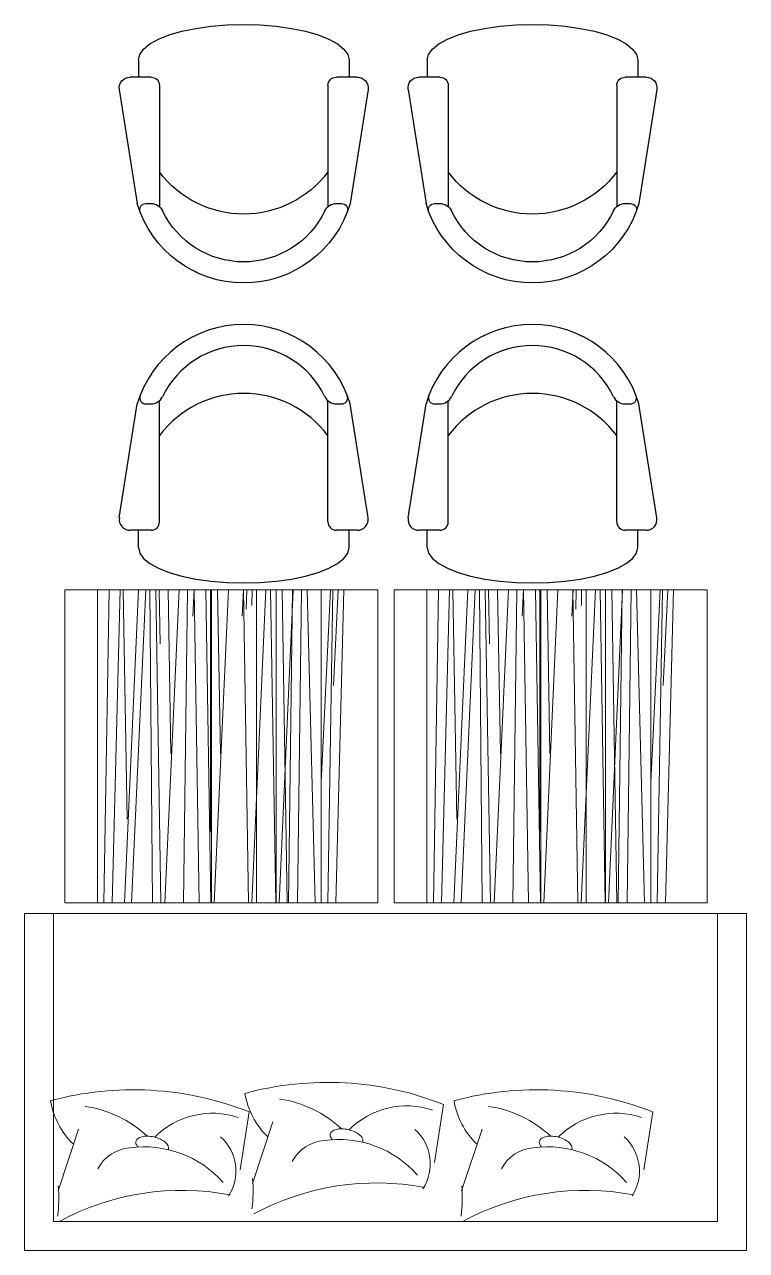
# Model space of a CAD drawing. Header units: millimetres. Extents: x 6517 to 10548, y -1828 to 1073.
# Drawn here: x 9096.9 to 9246.9, y -136 to 118.7 of the extents above; entities that cross this region are included whole.
import ezdxf

# ---------------------------------------------------------------- set-up
doc = ezdxf.new("R2010")
doc.units = ezdxf.units.MM
doc.layers.add('AHŞAP İNCE', color=7, linetype='Continuous', lineweight=9, true_color=0x433223)
doc.layers.add('Kıtc-014 Elk Tes İşaretler', color=1, linetype='Continuous')
doc.layers.add('TEFRIS', color=9, linetype='Continuous', lineweight=0)
doc.layers.add('TEFRIŞ', color=34, linetype='Continuous', lineweight=20)

# ---------------------------------------------------------------- blocks, each defined once
blk = doc.blocks.new('DFJK')
at = {"color": 22}
for p, q in [((916.55, 2852.5), (920.28, 2876.16)), ((922.03, 2876.16), (923.14, 2876.16)), ((924.89, 2851.66), (924.89, 2876.82)), ((959.89, 2851.66), (959.89, 2876.82)), ((961.64, 2876.16), (962.75, 2876.16)), ((968.23, 2852.5), (964.5, 2876.16)), ((923.14, 2849.91), (918.77, 2849.91)), ((920.52, 2846.34), (920.52, 2849.91)), ((966.02, 2849.91), (961.64, 2849.91)), ((964.27, 2846.34), (964.27, 2849.91))]:
    blk.add_line(p, q, dxfattribs=at)
blk.add_lwpolyline([(920.52, 2846.34), (920.79, 2845.19), (921.59, 2844.06), (922.9, 2843), (924.7, 2842.01), (926.93, 2841.13), (929.54, 2840.38), (932.46, 2839.77), (935.63, 2839.33), (938.97, 2839.06), (942.39, 2838.97), (945.82, 2839.06), (949.15, 2839.33), (952.32, 2839.77), (955.25, 2840.38), (957.86, 2841.13), (960.09, 2842.01), (961.88, 2843), (963.2, 2844.06), (964, 2845.19), (964.27, 2846.34)], dxfattribs=at)
for centre, radius, start, end in [((942.39, 2869.6), 23.07, 16.5303, 163.4697), ((942.39, 2869.6), 18.69, 25.5781, 154.4219), ((942.39, 2856.47), 21.88, 36.8699, 143.1301), ((922.03, 2877.41), 1.25, 158.9982, 270), ((923.14, 2878.81), 2.65, 270, 334.4219), ((961.64, 2878.81), 2.65, 205.5781, 270), ((962.75, 2877.41), 1.25, 270, 21.0018), ((918.77, 2852.15), 2.24, 171.0411, 270), ((923.14, 2851.66), 1.75, 270, 0), ((961.64, 2851.66), 1.75, 180, 270), ((966.02, 2852.15), 2.24, 270, 8.9589)]:
    blk.add_arc(centre, radius, start, end, dxfattribs=at)

msp = doc.modelspace()

# ---------------------------------------------------------------- linework, layer by layer
at = {"layer": 'AHŞAP İNCE'}
for p, q in [((9112.02, 1.21), (9112.02, -63.79)), ((9114.43, 1.21), (9113.38, -63.79)), ((9116.73, 1.21), (9115.08, -63.79)), ((9117.39, 1.21), (9118.22, -46.46)), ((9120.56, 1.21), (9117.62, -63.79)), ((9122.07, 1.21), (9119.12, -63.79)), ((9122.92, 1.21), (9123.48, -63.79)), ((9124.13, 1.21), (9125.22, -63.79)), ((9124.85, 1.21), (9125.04, -9.99)), ((9128.97, 1.21), (9126.02, -63.79)), ((9126.71, 1.21), (9127.29, -32.76)), ((9130.72, 1.21), (9129.89, -63.79)), ((9132.12, 1.21), (9131.85, -4.26)), ((9132.09, 1.21), (9133.13, -63.79)), ((9134.56, 1.21), (9135.61, -63.79)), ((9135.5, 1.21), (9135.5, -49.16)), ((9135.69, 1.21), (9135.69, -63.79)), ((9139.24, 1.21), (9136.3, -63.79)), ((9136.98, 1.21), (9137.57, -32.76)), ((9142.39, 1.21), (9142.12, -4.26)), ((9142.36, 1.21), (9143.41, -63.79)), ((9143.06, 1.21), (9142.95, -2.78)), ((9147.04, 1.21), (9144.1, -63.79)), ((9144.16, 1.21), (9144.11, -2.06)), ((9145.08, 1.21), (9145.08, -63.79)), ((9148.01, 1.21), (9149.06, -63.79)), ((9149.13, 1.21), (9149.13, -63.79)), ((9152.69, 1.21), (9149.75, -63.79)), ((9150.42, 1.21), (9151.47, -63.79)), ((9152.56, 1.21), (9151.73, -63.79)), ((9154.45, 1.21), (9153.61, -63.79)), ((9155.58, 1.21), (9157.25, -63.79)), ((9158.53, 1.21), (9158.53, -63.79)), ((9160.47, 1.21), (9158.53, -38.73)), ((9160.94, 1.21), (9159.88, -63.79)), ((9162.05, 1.21), (9161.08, -18.66)), ((9163.23, 1.21), (9161.58, -63.79)), ((9180.47, 1.21), (9180.47, -63.79)), ((9182.88, 1.21), (9181.83, -63.79)), ((9185.18, 1.21), (9183.53, -63.79)), ((9185.84, 1.21), (9186.67, -46.46)), ((9189.01, 1.21), (9186.07, -63.79)), ((9190.52, 1.21), (9187.57, -63.79)), ((9191.37, 1.21), (9191.93, -63.79)), ((9192.58, 1.21), (9193.67, -63.79)), ((9193.3, 1.21), (9193.5, -9.99)), ((9197.42, 1.21), (9194.47, -63.79)), ((9195.16, 1.21), (9195.74, -32.76)), ((9199.18, 1.21), (9198.34, -63.79)), ((9200.57, 1.21), (9200.3, -4.26)), ((9200.54, 1.21), (9201.59, -63.79)), ((9203.01, 1.21), (9204.06, -63.79)), ((9203.95, 1.21), (9203.95, -49.16)), ((9204.14, 1.21), (9204.14, -63.79)), ((9207.69, 1.21), (9204.75, -63.79)), ((9205.43, 1.21), (9206.02, -32.76)), ((9210.84, 1.21), (9210.57, -4.26)), ((9210.81, 1.21), (9211.86, -63.79)), ((9211.51, 1.21), (9211.4, -2.78)), ((9215.49, 1.21), (9212.55, -63.79)), ((9212.61, 1.21), (9212.56, -2.06)), ((9213.53, 1.21), (9213.53, -63.79)), ((9216.46, 1.21), (9217.51, -63.79)), ((9217.59, 1.21), (9217.59, -63.79)), ((9221.14, 1.21), (9218.2, -63.79)), ((9218.87, 1.21), (9219.92, -63.79)), ((9221.01, 1.21), (9220.18, -63.79)), ((9222.9, 1.21), (9222.06, -63.79)), ((9224.03, 1.21), (9225.7, -63.79)), ((9226.98, 1.21), (9226.98, -63.79)), ((9228.92, 1.21), (9226.98, -38.73)), ((9229.39, 1.21), (9228.33, -63.79)), ((9230.5, 1.21), (9229.53, -18.66)), ((9231.68, 1.21), (9230.03, -63.79))]:
    msp.add_line(p, q, dxfattribs=at)
at = {"layer": 'Kıtc-014 Elk Tes İşaretler', "lineweight": 20, "ltscale": 0.29}
for p, q in [((9096.87, -66.04), (9102.87, -66.04)), ((9240.87, -66.04), (9246.87, -66.04))]:
    msp.add_line(p, q, dxfattribs=at)
for points in [[(9096.87, -66.04), (9096.87, -136.04), (9246.87, -136.04), (9246.87, -66.04)], [(9102.87, -66.04), (9102.87, -130.04), (9240.87, -130.04), (9240.87, -66.04)]]:
    msp.add_lwpolyline(points, dxfattribs=at)
at = {"layer": 'Kıtc-014 Elk Tes İşaretler', "color": 35, "lineweight": 20, "ltscale": 0.29}
msp.add_lwpolyline([(9102.87, -130.04), (9240.87, -130.04), (9240.87, -66.04), (9102.87, -66.04)], close=True, dxfattribs=at)
at = {"layer": 'TEFRIS', "color": 251}
for p, q in [((9183.94, -105.71), (9182.08, -117.79)), ((9143.55, -107.24), (9141.7, -119.32)), ((9148.49, -109.29), (9144.25, -122.15)), ((9227.38, -107.24), (9225.52, -119.32)), ((9108.1, -110.82), (9103.87, -123.68)), ((9191.93, -110.82), (9187.69, -123.68))]:
    msp.add_line(p, q, dxfattribs=at)
for points in [[(9164.15, -110.93, 0.050626), (9162.75, -110.77, 0.064466), (9161.65, -110.89, 0.103979), (9160.73, -111.33, 0.175914), (9160.39, -111.85, 0.175914), (9160.47, -112.47, 0.068381), (9160.86, -113.02, 0.064466)], [(9167.09, -113.55, 0.053245), (9167.16, -113.36, 0.175914), (9167.08, -112.75, 0.103979), (9166.43, -111.96, 0.064466), (9165.49, -111.38, 0.050626), (9164.15, -110.93, 0.050626)], [(9123.76, -112.46, 0.050626), (9122.37, -112.3, 0.064466), (9121.26, -112.42, 0.103979), (9120.34, -112.86, 0.175914), (9120.01, -113.38, 0.175914), (9120.09, -113.99, 0.068381), (9120.48, -114.55, 0.064466)], [(9126.71, -115.07, 0.053245), (9126.77, -114.89, 0.175914), (9126.69, -114.28, 0.103979), (9126.05, -113.49, 0.064466), (9125.1, -112.91, 0.050626), (9123.76, -112.46, 0.050626)], [(9207.59, -112.46, 0.050626), (9206.19, -112.3, 0.064466), (9205.09, -112.42, 0.103979), (9204.17, -112.86, 0.175914), (9203.84, -113.38, 0.175914), (9203.92, -113.99, 0.068381), (9204.31, -114.55, 0.064466)], [(9210.54, -115.07, 0.053245), (9210.6, -114.89, 0.175914), (9210.52, -114.28, 0.103979), (9209.87, -113.49, 0.064466), (9208.93, -112.91, 0.050626), (9207.59, -112.46, 0.050626)]]:
    msp.add_lwpolyline(points, format="xyb", dxfattribs=at)
for centre, radius, start, end in [((9159.82, -166.75), 65.63, 68.4402, 105.1582), ((9119.44, -168.28), 65.63, 68.4402, 105.1582), ((9158.69, -100.74), 16.24, 189.4435, 225.8184), ((9203.26, -168.28), 65.63, 68.4402, 105.1582), ((9118.3, -102.27), 16.24, 189.4435, 225.8184), ((9106.06, -129.68), 23.82, 46.8493, 81.8247), ((9146.45, -128.15), 23.82, 46.8493, 81.8247), ((9176.3, -122.94), 16.94, 71.6726, 135.0445), ((9202.13, -102.27), 16.24, 189.4435, 225.8184), ((9189.89, -129.68), 23.82, 46.8493, 81.8247), ((9135.91, -124.47), 16.94, 71.6726, 135.0445), ((9219.74, -124.47), 16.94, 71.6726, 135.0445), ((9171.6, -118.03), 9.59, 327.0523, 48.266), ((9121.79, -136.22), 21.71, 41.1165, 98.025), ((9131.21, -119.56), 9.59, 327.0523, 48.266), ((9159.7, -121.28), 8.11, 93.98, 152.5091), ((9162.17, -134.69), 21.71, 41.1165, 98.025), ((9205.61, -136.22), 21.71, 41.1165, 98.025), ((9215.04, -119.56), 9.59, 327.0523, 48.266), ((9119.32, -122.81), 8.11, 93.98, 152.5091), ((9203.15, -122.81), 8.11, 93.98, 152.5091), ((9116.48, -123.54), 27.9, 352.0712, 5.0668), ((9169.97, -175.47), 53.46, 79.2277, 118.4251), ((9076.1, -125.07), 27.9, 352.0712, 5.0668), ((9129.59, -177), 53.46, 79.2277, 118.4251), ((9159.93, -125.07), 27.9, 352.0712, 5.0668), ((9213.42, -177), 53.46, 79.2277, 118.4251)]:
    msp.add_arc(centre, radius, start, end, dxfattribs=at)
at = {"layer": 'TEFRIŞ', "ltscale": 25}
for points in [[(9105.25, -63.79), (9105.25, 1.21), (9170.25, 1.21), (9170.25, -63.79)], [(9173.7, -63.79), (9173.7, 1.21), (9238.7, 1.21), (9238.7, -63.79)]]:
    msp.add_lwpolyline(points, close=True, dxfattribs=at)

# ---------------------------------------------------------------- block references
at = {"xscale": -1, "rotation": 180}
for p in [(8200.02, 2957.63), (8260.02, 2957.63)]:
    msp.add_blockref('DFJK', p, dxfattribs=at)
for p in [(8200.02, -2836.33), (8260.02, -2836.33)]:
    msp.add_blockref('DFJK', p)

doc.saveas('drawing.dxf')
